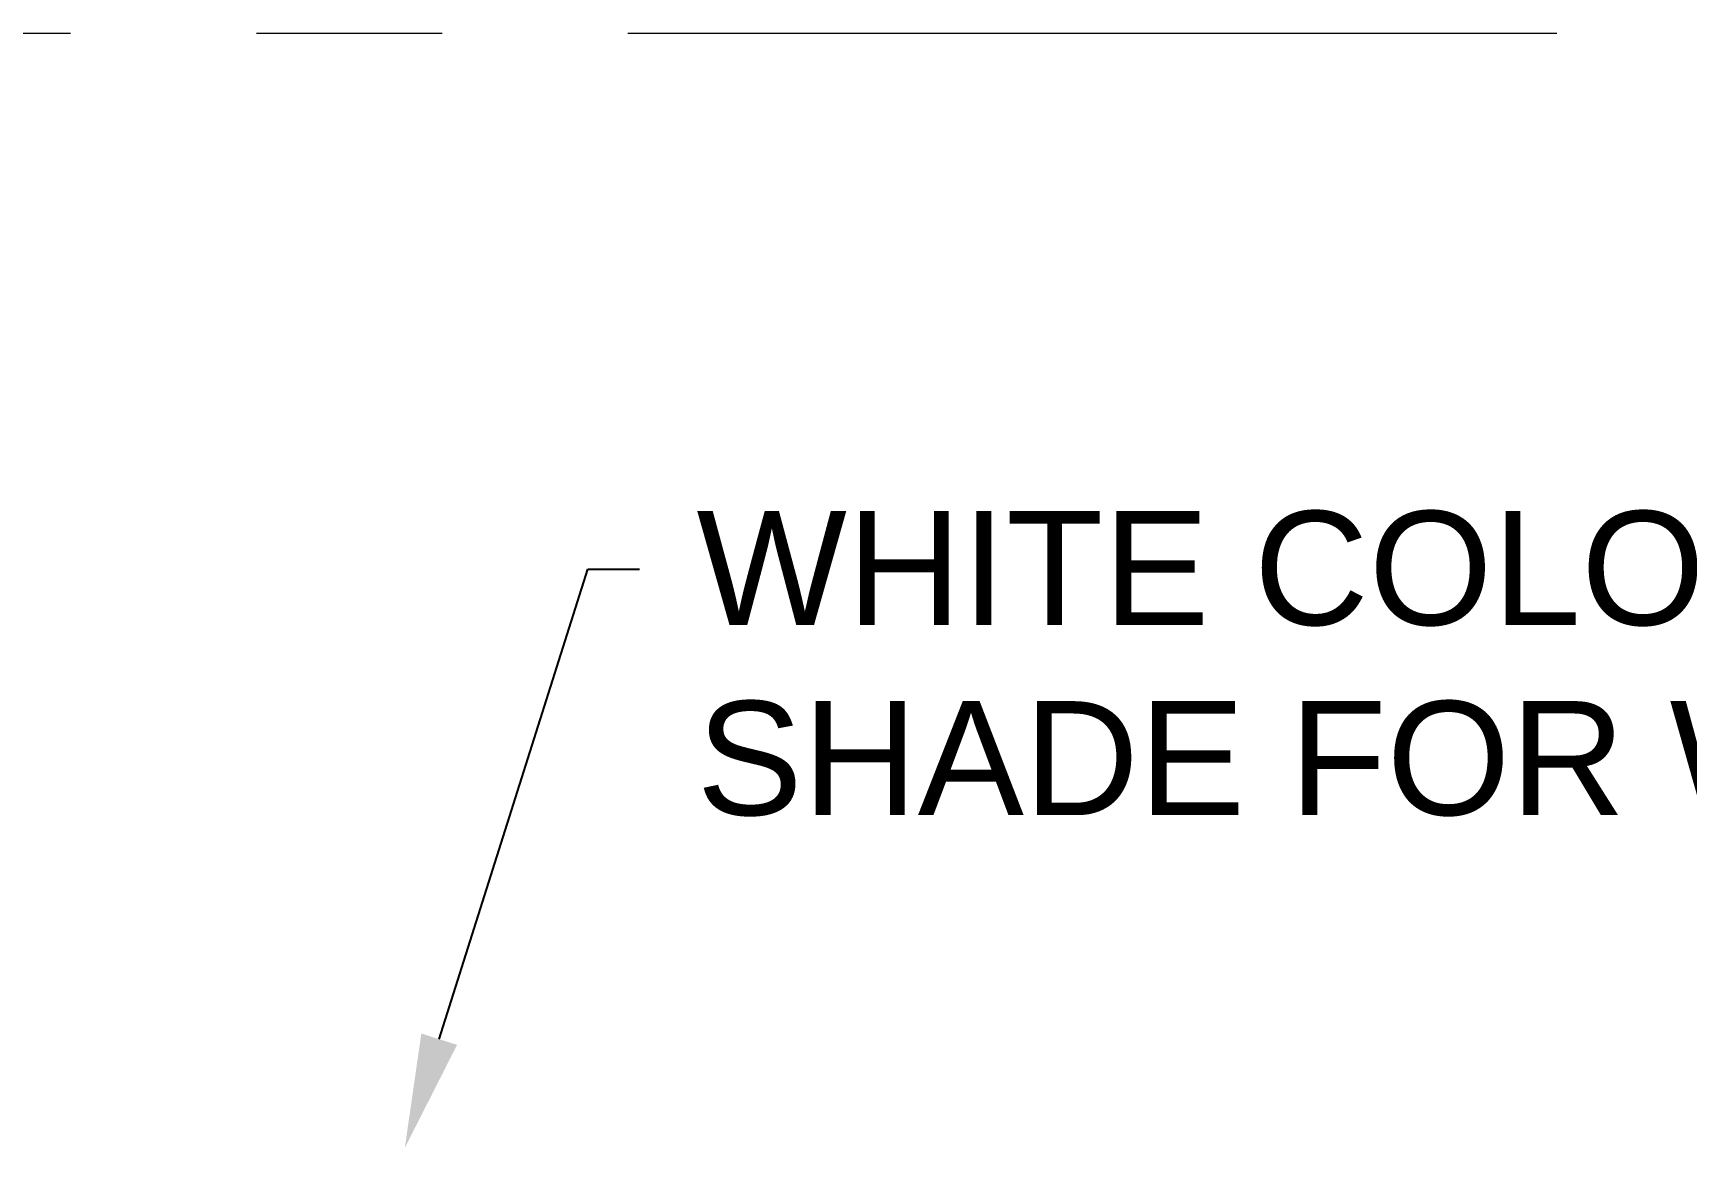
# Model space of a CAD drawing. Header units: inches. Extents: x -114 to 635, y -137 to 57.
# Drawn here: x 540.348 to 542.573, y 25.074 to 26.574 of the extents above; entities that cross this region are included whole.
import ezdxf
from ezdxf import colors
from ezdxf.entities.mleader import LeaderData, LeaderLine
from ezdxf.math import Vec2, Vec3

# ---------------------------------------------------------------- set-up
doc = ezdxf.new("R2010")
doc.units = ezdxf.units.IN
doc.header["$MEASUREMENT"] = 0
doc.linetypes.add('CENTER', pattern=[2, 1.25, -0.25, 0.25, -0.25])
doc.linetypes.add('CENTERX2', pattern=[4, 2.5, -0.5, 0.5, -0.5])
doc.layers.add('A-text', color=111, linetype='Continuous', lineweight=5)
doc.layers.add('AXIES', color=7, linetype='CENTER', lineweight=0, true_color=0x949596)
doc.styles.get("Standard").update_dxf_attribs({"font": 'arial.ttf'})

msp = doc.modelspace()

# ---------------------------------------------------------------- linework, layer by layer
at = {"layer": 'AXIES', "linetype": 'CENTERX2', "ltscale": 0.5}
msp.add_line((535.148, 26.5739), (544.1896, 26.5739), dxfattribs=at)

# ---------------------------------------------------------------- leaders
at = {"layer": 'A-text'}
ml = msp.add_multileader_mtext('Standard', dxfattribs=at)
ml.set_content('WHITE COLOR ALUMINUM SHADE FOR WATER TANK ', color=256)
ml.set_leader_properties()
ml.build(insert=Vec2(0, 0))
ml.multileader.update_dxf_attribs({"text_right_attachment_type": 6, "dogleg_length": 0.36, "arrow_head_size": 0.1534})
ctx = ml.context
ctx.base_point, ctx.char_height, ctx.arrow_head_size, ctx.landing_gap_size, ctx.plane_origin = Vec3(541.1637, 25.8528), 0.153397, 0.1534, 0.0767, Vec3(540.9978, 26.0591)
ctx.right_attachment = 6
notes = []
notes.append((ctx, [(0, (1, 1, 0), (541.0941, 25.8528), (1, 0), 0.0696, [(0, [(540.8478, 25.0739)], 0, [])])]))
ctx.mtext.insert, ctx.mtext.width, ctx.mtext.flow_direction = Vec3(541.2404, 25.9308), 2.870068, 5
for ctx, leaders in notes:
    for number, flags, end, landing, length, lines in leaders:
        leader = LeaderData()
        leader.index, (leader.has_last_leader_line, leader.has_dogleg_vector, leader.attachment_direction) = number, flags
        leader.last_leader_point, leader.dogleg_vector, leader.dogleg_length = Vec3(end), Vec3(landing), length
        for number, points, colour, breaks in lines:
            line = LeaderLine()
            line.index, line.vertices, line.color, line.breaks = number, Vec3.list(points), colors.encode_raw_color(colour), breaks
            leader.lines.append(line)
        ctx.leaders.append(leader)

doc.saveas('drawing.dxf')
